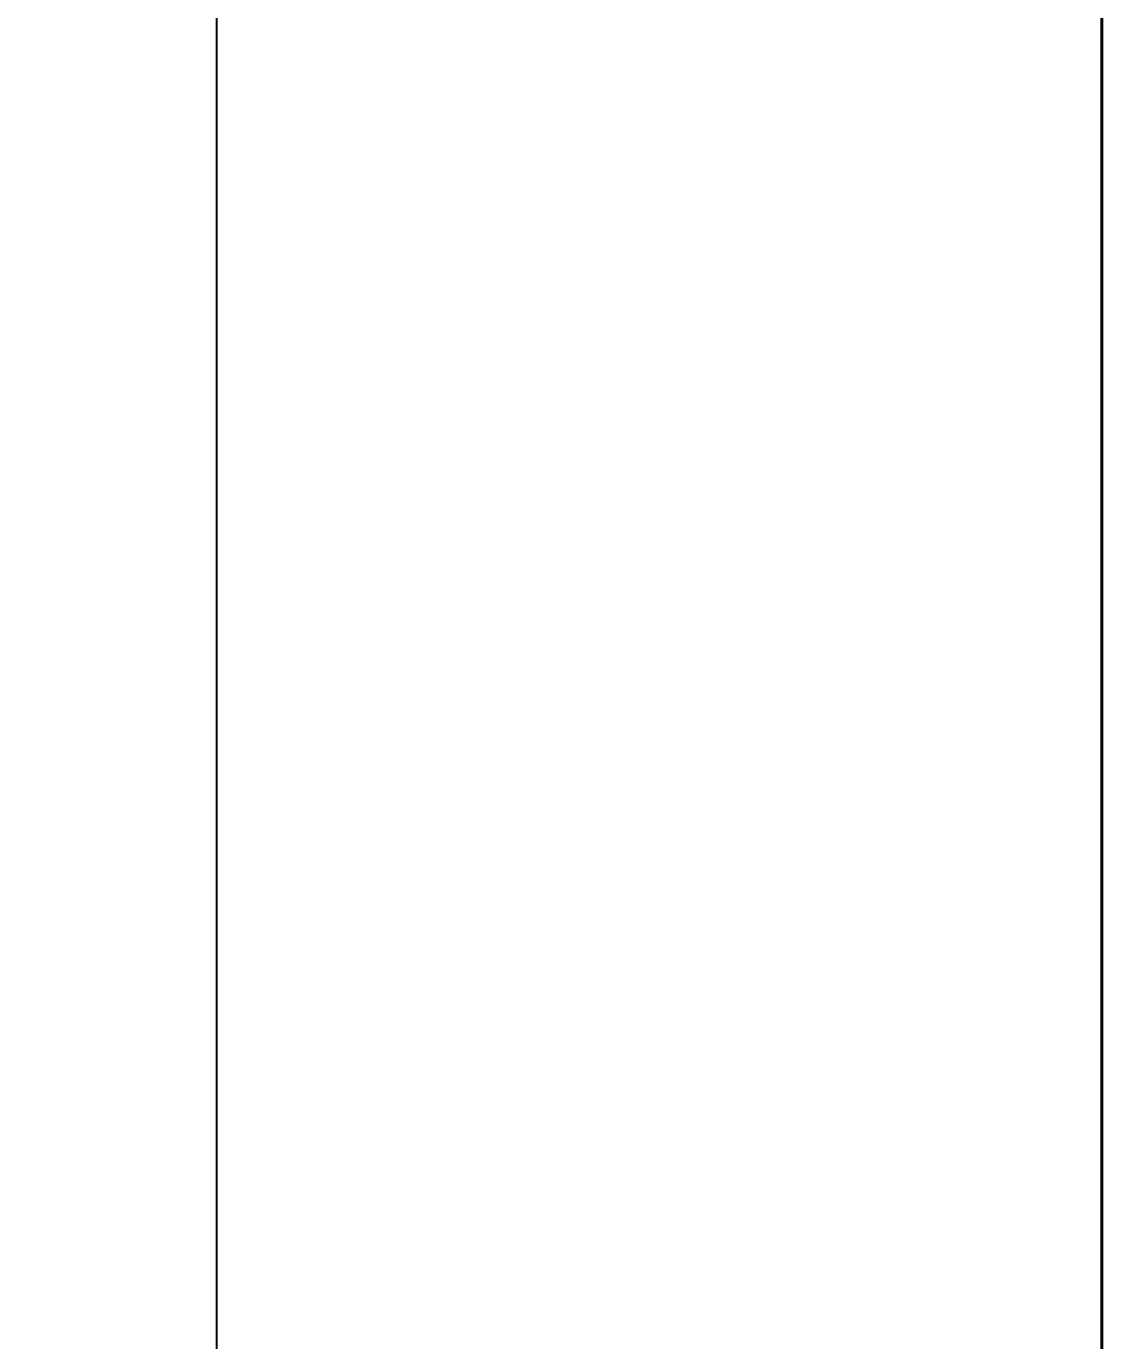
# Model space of a CAD drawing. Header units: centimetres. Extents: x 3125 to 7752, y 12316 to 13705.
# Drawn here: x 3125.2 to 3293.8, y 13257.8 to 13463.9 of the extents above; entities that cross this region are included whole.
import ezdxf

# ---------------------------------------------------------------- set-up
doc = ezdxf.new("R2010")
doc.units = ezdxf.units.CM
doc.layers.add('DUVAR', color=1, linetype='Continuous', lineweight=40)
doc.styles.get("Standard").update_dxf_attribs({"font": 'arial.ttf'})
doc.dimstyles.new('ISO-25', dxfattribs={"dimtxt": 2.5, "dimasz": 2.5, "dimexe": 1.25, "dimexo": 0.625, "dimtad": 1, "dimtxsty": 'Standard', "dimcen": 2.5, "dimadec": 0, "dimazin": 0, "dimtfac": 1, "dimtmove": 0, "dimatfit": 3, "dimfxl": 1, "dimarcsym": 0})

# ---------------------------------------------------------------- blocks, each defined once
blk = doc.blocks.new('*D59')
at = {"layer": 'Defpoints', "color": 0, "transparency": 16777216}
for p in [(3293.78, 13468.33), (3155, 12317.33), (3283.78, 12317.33)]:
    blk.add_point(p, dxfattribs=at)
at = {"layer": 'DUVAR', "color": 0, "lineweight": -2, "transparency": 16777216}
for p, q in [((3155, 13468.33), (3153.75, 13468.33)), ((3155, 13465.83), (3155, 12319.83)), ((3155, 12317.33), (3153.75, 12317.33))]:
    blk.add_line(p, q, dxfattribs=at)
at = {"layer": 'DUVAR', "color": 0, "transparency": 16777216}
for points in [[(3154.58, 13465.83), (3155.42, 13465.83), (3155, 13468.33)], [(3154.58, 12319.83), (3155.42, 12319.83), (3155, 12317.33)]]:
    blk.add_solid(points, dxfattribs=at)
at = {"layer": 'DUVAR', "color": 0, "transparency": 16777216, "insert": (3141.61, 12892.83), "char_height": 25, "attachment_point": 5, "rotation": 90}
blk.add_mtext('1151', dxfattribs=at)

msp = doc.modelspace()

# ---------------------------------------------------------------- linework, layer by layer
at = {"layer": 'DUVAR', "color": 5}
msp.add_line((3293.78, 13468.33), (3293.78, 12958.33), dxfattribs=at)

# ---------------------------------------------------------------- dimensions: what is measured, and where the dimension line sits
dim = msp.add_linear_dim(base=(3155, 12317.33), p1=(3293.78, 13468.33), p2=(3283.78, 12317.33), angle=90, dimstyle='ISO-25', override={"dimtxt": 25, "dimdec": 0, "dimtdec": 0, "dimfxl": 0.0025, "dimfxlon": 1}, dxfattribs=at)
dim.commit()
dim.dimension.update_dxf_attribs({"geometry": '*D59', "text_midpoint": (3141.61, 12892.83)})

doc.saveas('drawing.dxf')
